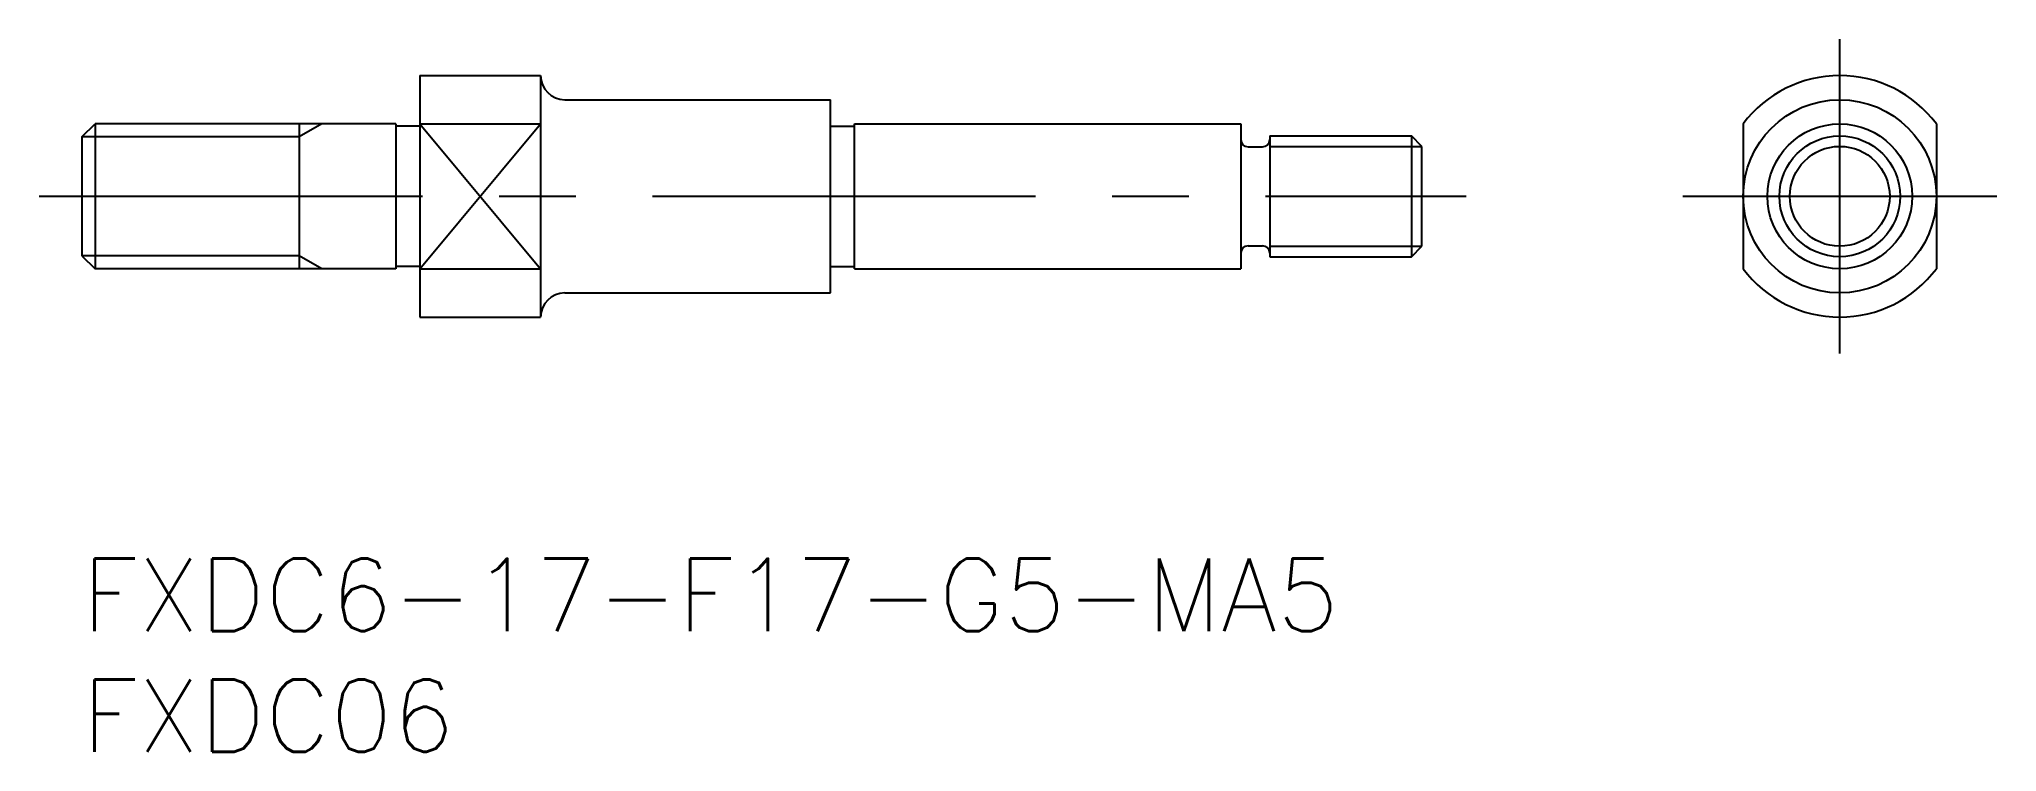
# Model space of a CAD drawing. Extents: x -1.8 to 79.3, y -8 to 21.5.
import ezdxf

# ---------------------------------------------------------------- set-up
doc = ezdxf.new("R2010")
doc.units = 0
doc.header["$LTSCALE"] = 0.5
doc.linetypes.add('CENTER', pattern=[50.8, 31.75, -6.35, 6.35, -6.35])
for name, color, linetype in [('MSM_CENTER', 1, 'CENTER'), ('MSM_CONTINUOUS', 7, 'CONTINUOUS'), ('MSM_NARROW', 5, 'CONTINUOUS'), ('MSM_PART_NUMBER', 7, 'CONTINUOUS')]:
    doc.layers.add(name, color=color, linetype=linetype)
doc.styles.get("Standard").update_dxf_attribs({"font": 'txt.shx', "height": 3, "bigfont": 'bigfont.shx'})

# ---------------------------------------------------------------- blocks, each defined once
blk = doc.blocks.new('*U12')
at = {"layer": 'MSM_PART_NUMBER'}
blk.add_text('FXDC6-17-F17-G5-MA5', height=3, dxfattribs=at).set_placement((0, -3))
blk = doc.blocks.new('*U13')
at = {"layer": 'MSM_PART_NUMBER'}
blk.add_text('FXDC06', height=3, dxfattribs=at).set_placement((0, -8))

msp = doc.modelspace()

# ---------------------------------------------------------------- linework, layer by layer
at = {"layer": 'MSM_CENTER'}
for p, q in [((72.81, 8.493), (72.81, 21.507)), ((-1.772, 15), (57.336, 15)), ((66.303, 15), (79.316, 15))]:
    msp.add_line(p, q, dxfattribs=at)
at = {"layer": 'MSM_CONTINUOUS'}
for p, q in [((14, 20), (14, 10)), ((14, 20), (19, 20)), ((19, 20), (19, 10)), ((20, 19), (31, 19)), ((31, 11), (31, 19)), ((0, 17.459), (0.542, 18)), ((0.542, 18), (0.542, 12)), ((13, 18), (0.542, 18)), ((9, 18), (9, 12)), ((13, 18), (13, 12)), ((14, 17.9), (13, 17.9)), ((14, 18), (19, 18)), ((31, 17.9), (32, 17.9)), ((32, 18), (48, 18)), ((32, 12), (32, 18)), ((48, 18), (48, 12)), ((68.81, 18), (68.81, 12)), ((76.81, 18), (76.81, 12)), ((0, 17.459), (0, 12.541)), ((48.3, 17.05), (48.9, 17.05)), ((49.2, 17.5), (55.067, 17.5)), ((49.2, 17.5), (49.2, 12.5)), ((55.5, 17.067), (55.067, 17.5)), ((55.067, 17.5), (55.067, 12.5)), ((55.5, 12.933), (55.5, 17.067)), ((0, 12.541), (0.542, 12)), ((48.3, 12.95), (48.9, 12.95)), ((49.2, 12.5), (55.067, 12.5)), ((55.067, 12.5), (55.5, 12.933)), ((13, 12), (0.542, 12)), ((14, 12.1), (13, 12.1)), ((14, 12), (19, 12)), ((31, 12.1), (32, 12.1)), ((32, 12), (48, 12)), ((20, 11), (31, 11)), ((14, 10), (19, 10))]:
    msp.add_line(p, q, dxfattribs=at)
for radius in [4, 3, 2.5]:
    msp.add_circle((72.81, 15), radius, dxfattribs=at)
for centre, radius, start, end in [((20, 20), 1, 180, 270), ((72.81, 15), 5, 36.8699, 143.1301), ((48.3, 17.35), 0.3, 180, 270), ((48.9, 17.35), 0.3, 270, 0), ((48.3, 12.65), 0.3, 90, 180), ((48.9, 12.65), 0.3, 0, 90), ((72.81, 15), 5, 216.8699, 323.1301), ((20, 10), 1, 90, 180)]:
    msp.add_arc(centre, radius, start, end, dxfattribs=at)
at = {"layer": 'MSM_NARROW'}
for p, q in [((9.938, 18), (9, 17.459)), ((14, 18), (19, 12)), ((14, 12), (19, 18)), ((9, 17.459), (0, 17.459)), ((49.2, 17.067), (55.5, 17.067)), ((9, 12.541), (0, 12.541)), ((9.938, 12), (9, 12.541)), ((49.2, 12.933), (55.5, 12.933))]:
    msp.add_line(p, q, dxfattribs=at)
msp.add_circle((72.81, 15), 2.067, dxfattribs=at)

# ---------------------------------------------------------------- block references
at = {"layer": 'MSM_CONTINUOUS'}
for name in ['*U12', '*U13']:
    msp.add_blockref(name, (0, 0), dxfattribs=at)

doc.saveas('drawing.dxf')
